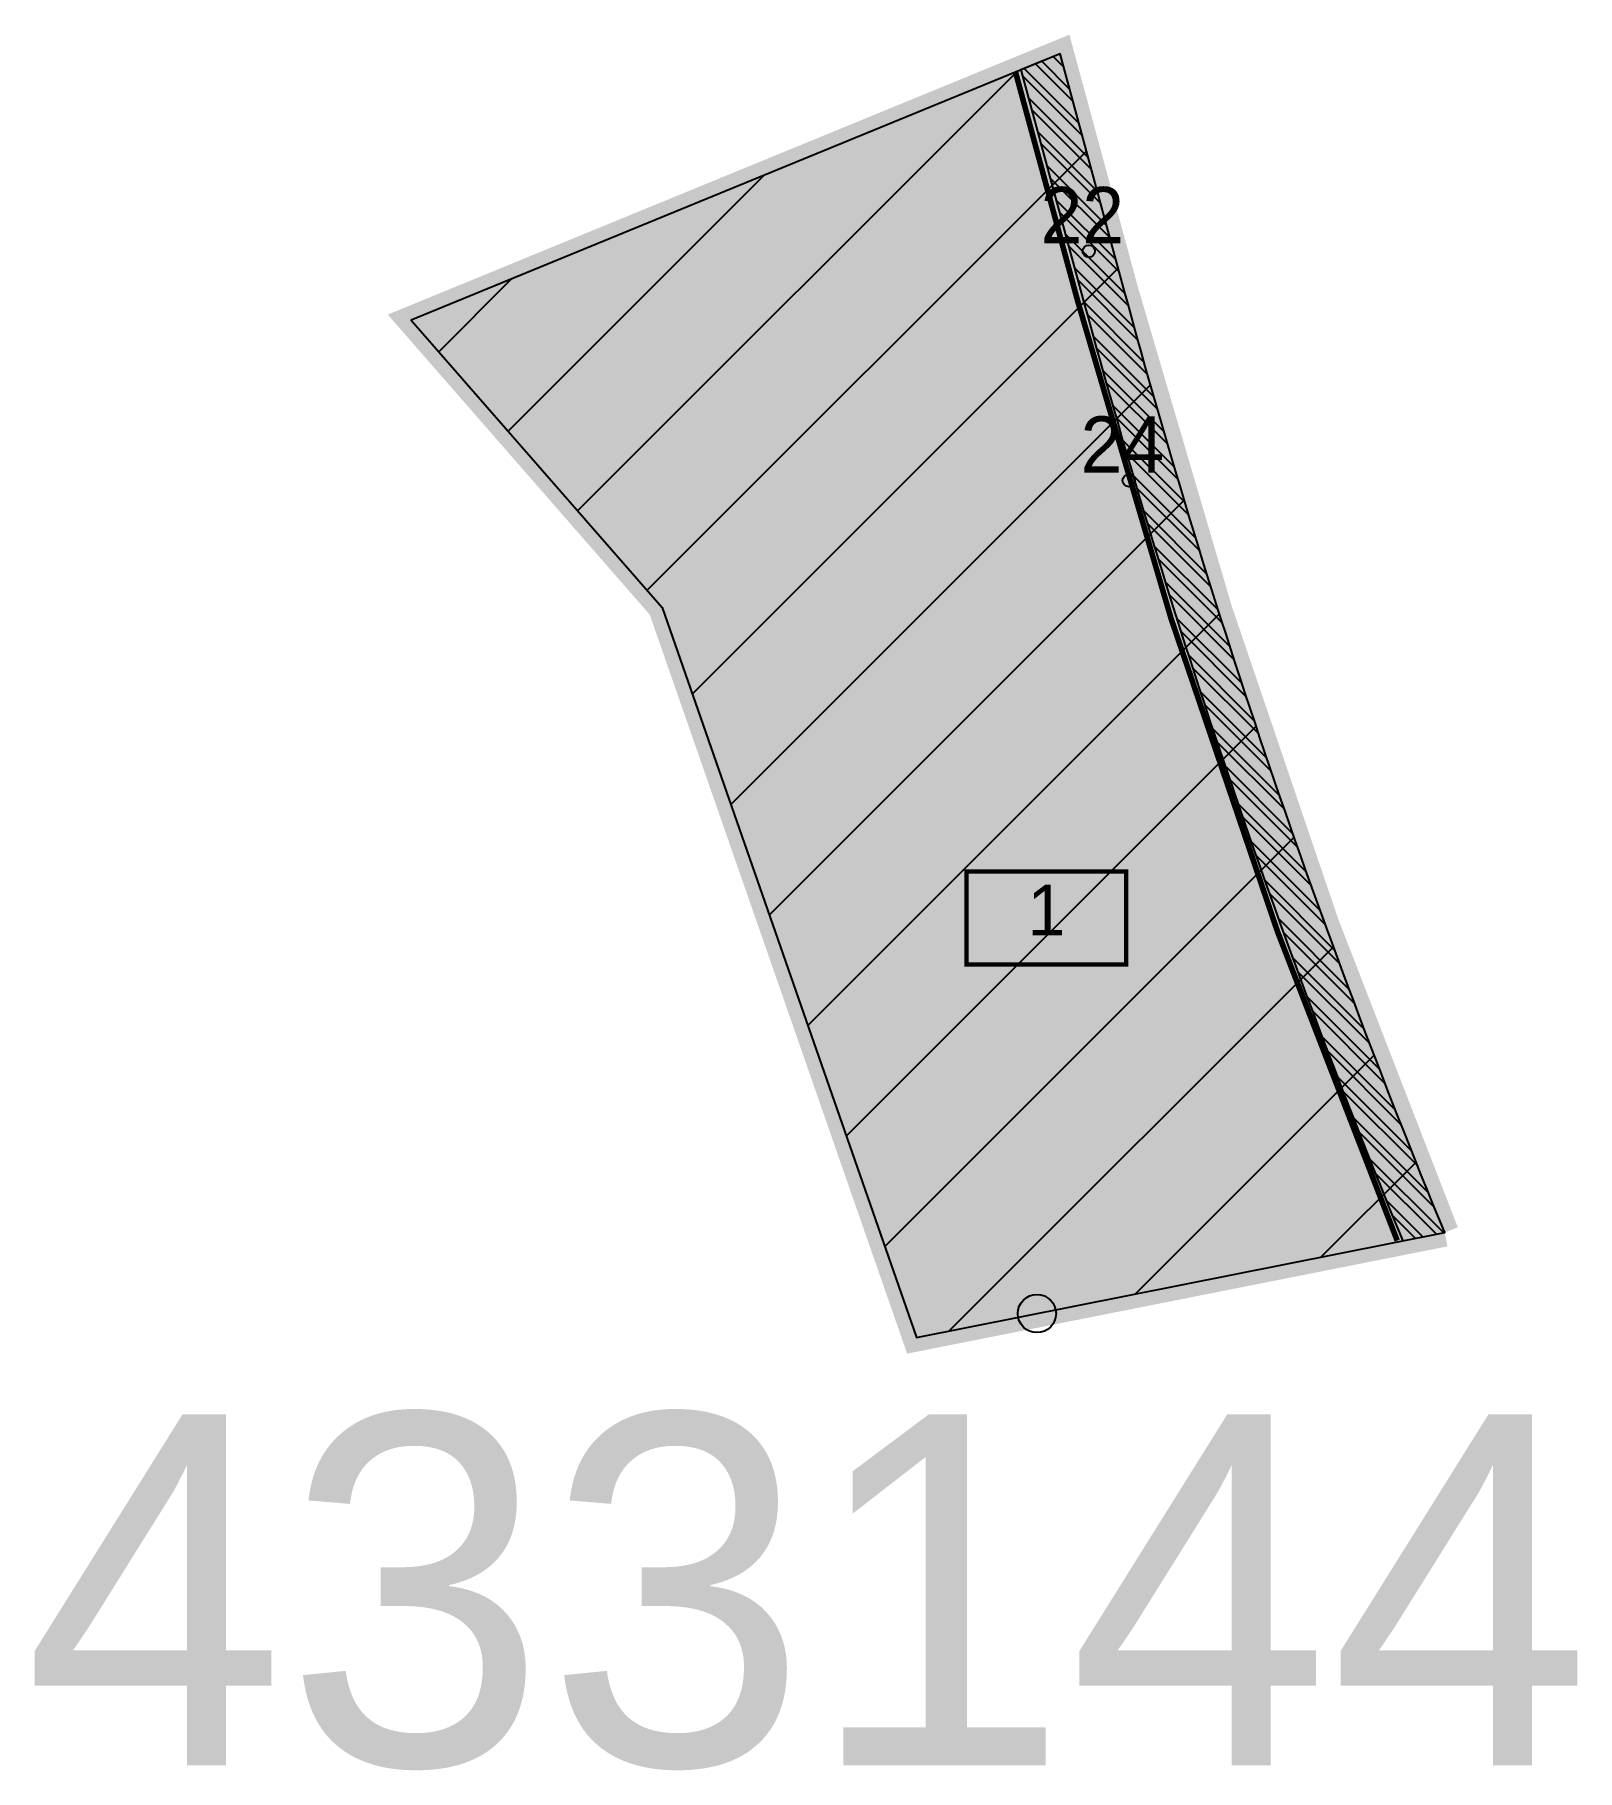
# Model space of a CAD drawing. Extents: x 223746.9 to 223801.8, y 629238.3 to 629300.1.
import ezdxf
from ezdxf.enums import TextEntityAlignment as Align

# ---------------------------------------------------------------- set-up
doc = ezdxf.new("R2010")
doc.units = 0
doc.header["$MEASUREMENT"] = 0
for name, color, linetype in [('18NOTEAM', 7, 'Continuous'), ('h1480a', 41, 'Continuous'), ('h1480aa', 216, 'Continuous'), ('h1480ba', 33, 'Continuous'), ('licomfront', 204, 'Continuous'), ('pbitul', 14, 'Continuous'), ('pcell', 160, 'Continuous'), ('pgvul2', 5, 'Continuous'), ('pzika1', 61, 'Continuous'), ('scellno', 160, 'Continuous'), ('SKAYNO', 140, 'Continuous')]:
    doc.layers.add(name, color=color, linetype=linetype)
doc.styles.add('FRANKRUEHL', font='frank.ttf')
doc.styles.add('HEBTXT', font='hebtxt')

# ---------------------------------------------------------------- blocks, each defined once
blk = doc.blocks.new('kayno')
at = {"layer": 'SKAYNO'}
blk.add_circle((0, 0), 0.68, dxfattribs=at)
at = {"layer": 'SKAYNO', "style": 'FRANKRUEHL'}
blk.add_attdef('321', text='', height=12.5, dxfattribs=at).set_placement((-12.837, 1.283), align=Align.CENTER)
blk = doc.blocks.new('Cellno')
at = {"layer": 'scellno', "const_width": 0.25}
blk.add_lwpolyline([(-4.74, -2.76), (-4.74, 2.76), (4.74, 2.76), (4.74, -2.76)], close=True, dxfattribs=at)
at = {"layer": 'scellno', "style": 'FRANKRUEHL'}
blk.add_attdef('CELLNO', text='', height=3, dxfattribs=at).set_placement((0, -1.03), align=Align.CENTER)
at = {"layer": 'scellno', "style": 'FRANKRUEHL', "flags": 1}
for tag, p in [('CODE', (0, -6.25)), ('AREA', (0, -9.5)), ('TABA', (0, -12.88))]:
    blk.add_attdef(tag, text='', height=2.5, dxfattribs=at).set_placement(p, align=Align.CENTER)
blk = doc.blocks.new('NOTE')
blk.add_circle((0, 0), 0.218)
at = {"style": 'HEBTXT'}
blk.add_attdef('NOTE', text='', height=2, dxfattribs=at).set_placement((-0.228, 1.287), align=Align.MIDDLE_CENTER)
at = {"style": 'HEBTXT', "flags": 1}
for tag, p in [('TABA', (-0.228, -1.379)), ('MIGRASH', (-0.228, -4.046))]:
    blk.add_attdef(tag, text='', height=2, dxfattribs=at).set_placement(p, align=Align.MIDDLE_CENTER)

msp = doc.modelspace()

# ---------------------------------------------------------------- hatches: boundary and pattern name
at = {"layer": 'h1480a'}
h = msp.add_hatch(color=256, dxfattribs=at)
h.dxf.hatch_style = 1
h.paths.add_polyline_path([(223784.353, 629295.95), (223783.413, 629299.414), (223781.887, 629298.787), (223766.244, 629283.144), (223768.716, 629280.313)])
h = msp.add_hatch(color=256, dxfattribs=at)
h.dxf.hatch_style = 1
h.paths.add_polyline_path([(223763.888, 629291.395), (223760.321, 629289.93), (223761.301, 629288.807)])
h = msp.add_hatch(color=256, dxfattribs=at)
h.dxf.hatch_style = 1
h.paths.add_polyline_path([(223787.836, 629283.523, -0.003789), (223786.635, 629287.625), (223771.694, 629272.684), (223773.063, 629268.75)])
h = msp.add_hatch(color=256, dxfattribs=at)
h.dxf.hatch_style = 1
h.paths.add_polyline_path([(223791.745, 629271.522, -0.003702), (223790.393, 629275.473), (223775.803, 629260.883), (223777.173, 629256.95)])
h = msp.add_hatch(color=256, dxfattribs=at)
h.dxf.hatch_style = 1
h.paths.add_polyline_path([(223796.088, 629259.955, -0.003627), (223794.594, 629263.764), (223786.085, 629255.255), (223792.702, 629256.569)])
at = {"layer": 'h1480aa'}
h = msp.add_hatch(color=256, dxfattribs=at)
h.dxf.hatch_style = 1
h.paths.add_polyline_path([(223781.887, 629298.787), (223772.888, 629295.091), (223763.772, 629285.976), (223766.244, 629283.144)])
h = msp.add_hatch(color=256, dxfattribs=at)
h.dxf.hatch_style = 1
h.paths.add_polyline_path([(223786.635, 629287.625, -0.003057), (223785.711, 629290.947), (223785.486, 629291.779), (223770.324, 629276.618), (223771.694, 629272.684)])
h = msp.add_hatch(color=256, dxfattribs=at)
h.dxf.hatch_style = 1
h.paths.add_polyline_path([(223790.393, 629275.473, -0.00373), (223789.089, 629279.473), (223774.433, 629264.817), (223775.803, 629260.883)])
h = msp.add_hatch(color=256, dxfattribs=at)
h.dxf.hatch_style = 1
h.paths.add_polyline_path([(223794.594, 629263.764, -0.003651), (223793.146, 629267.62), (223779.468, 629253.942), (223786.085, 629255.255)])
at = {"layer": 'h1480ba'}
h = msp.add_hatch(color=256, dxfattribs=at)
h.dxf.hatch_style = 1
h.paths.add_polyline_path([(223785.486, 629291.779), (223784.353, 629295.95), (223768.716, 629280.313), (223769.251, 629279.7), (223770.324, 629276.618)])
h = msp.add_hatch(color=256, dxfattribs=at)
h.dxf.hatch_style = 1
h.paths.add_polyline_path([(223772.888, 629295.091), (223763.888, 629291.395), (223761.301, 629288.807), (223763.772, 629285.976)])
h = msp.add_hatch(color=256, dxfattribs=at)
h.dxf.hatch_style = 1
h.paths.add_polyline_path([(223789.089, 629279.473, -0.003759), (223787.836, 629283.523), (223773.063, 629268.75), (223774.433, 629264.817)])
h = msp.add_hatch(color=256, dxfattribs=at)
h.dxf.hatch_style = 1
h.paths.add_polyline_path([(223793.146, 629267.62, -0.003676), (223791.745, 629271.522), (223777.173, 629256.95), (223778.301, 629253.71), (223779.468, 629253.942)])
h = msp.add_hatch(color=256, dxfattribs=at)
h.dxf.hatch_style = 1
h.paths.add_polyline_path([(223796.088, 629259.955), (223792.702, 629256.569), (223797.108, 629257.444, -0.002403)])
at = {"layer": 'pzika1'}
h = msp.add_hatch(dxfattribs=at)
h.set_pattern_fill('STEEL', color=256, scale=5, angle=90, style=0)
h.set_pattern_definition([(135, (0, 0), (-0.44194173824, -0.44194173824), []), (135, (-0.3125, 2e-17), (-0.44194173824, -0.44194173824), [])])
h.paths.add_polyline_path([(223783.413, 629299.414), (223782.014, 629298.839), (223784.264, 629290.554, 0.031143), (223795.609, 629257.146), (223797.108, 629257.444, -0.031404), (223785.711, 629290.947)])

# ---------------------------------------------------------------- linework, layer by layer
at = {"layer": 'h1480a', "linetype": 'Continuous'}
for p, q in [((223766.244, 629283.144), (223781.887, 629298.787)), ((223768.716, 629280.313), (223784.353, 629295.95)), ((223763.772, 629285.976), (223772.888, 629295.091)), ((223761.301, 629288.807), (223763.888, 629291.395)), ((223770.324, 629276.618), (223785.486, 629291.779)), ((223771.694, 629272.684), (223786.635, 629287.625)), ((223773.063, 629268.75), (223787.836, 629283.523)), ((223774.433, 629264.817), (223789.089, 629279.473)), ((223775.803, 629260.883), (223790.393, 629275.473)), ((223777.173, 629256.95), (223791.745, 629271.522)), ((223779.468, 629253.942), (223793.146, 629267.62)), ((223786.085, 629255.255), (223794.594, 629263.764)), ((223792.702, 629256.569), (223796.088, 629259.955))]:
    msp.add_line(p, q, dxfattribs=at)
at = {"layer": 'licomfront', "const_width": 0.2}
msp.add_lwpolyline([(223795.415, 629257.159, -0.031325), (223784.039, 629290.621), (223781.828, 629298.763)], format="xyb", dxfattribs=at)
at = {"layer": 'pbitul'}
msp.add_lwpolyline([(223785.711, 629290.947), (223783.413, 629299.414), (223760.321, 629289.93), (223769.251, 629279.7), (223778.301, 629253.71), (223797.108, 629257.444, -0.031404)], format="xyb", close=True, dxfattribs=at)
at = {"layer": 'pcell', "const_width": 0.5}
msp.add_lwpolyline([(223785.711, 629290.947), (223783.413, 629299.414), (223760.321, 629289.93), (223769.251, 629279.7), (223778.301, 629253.71), (223797.108, 629257.444, -0.031404)], format="xyb", close=True, dxfattribs=at)
at = {"layer": 'pgvul2', "const_width": 1}
msp.add_lwpolyline([(223785.711, 629290.947), (223783.413, 629299.414), (223760.321, 629289.93), (223769.251, 629279.7), (223778.301, 629253.71), (223797.108, 629257.444, -0.031404)], format="xyb", close=True, dxfattribs=at)
at = {"layer": 'pzika1'}
msp.add_lwpolyline([(223785.711, 629290.947), (223783.413, 629299.414), (223782.014, 629298.839), (223784.264, 629290.554, 0.031143), (223795.609, 629257.146), (223797.108, 629257.444, -0.031404)], format="xyb", close=True, dxfattribs=at)

# ---------------------------------------------------------------- block references
at = {"layer": '18NOTEAM'}
for p, values in [((223784.435, 629292.383), {'NOTE': '22'}), ((223785.859, 629284.216), {'NOTE': '24'})]:
    msp.add_blockref('NOTE', p, dxfattribs=at).add_auto_attribs(values)
at = {"layer": 'scellno', "color": 2, "xscale": 0.6, "yscale": 0.6, "zscale": 0.6}
msp.add_blockref('Cellno', (223782.927, 629268.644), dxfattribs=at).add_auto_attribs({'CELLNO': '1'})
at = {"layer": 'SKAYNO', "color": 2}
ref = msp.add_blockref('kayno', (223782.591, 629254.562), dxfattribs=at)
ref.add_attrib('321', '433144', dxfattribs={"height": 12.5, "style": 'FRANKRUEHL'}).set_placement((223774.425, 629238.479), align=Align.CENTER)

doc.saveas('drawing.dxf')
